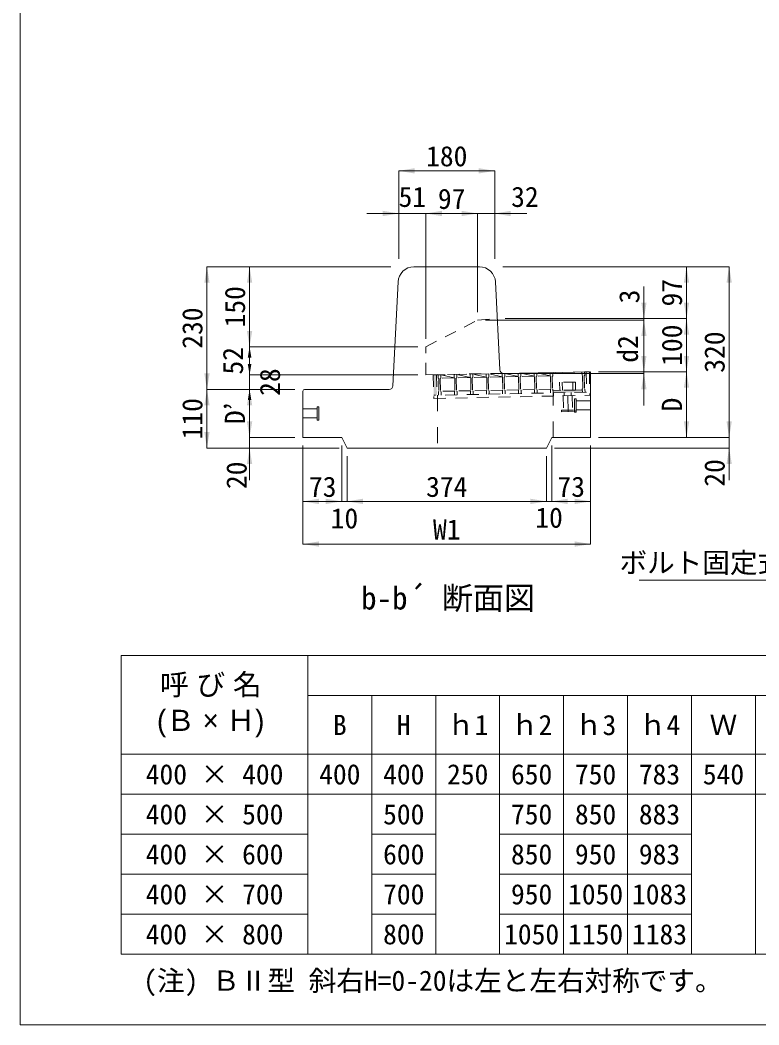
# Model space of a CAD drawing. Units: millimetres at full size. Extents: x 50430 to 75195, y -63423 to -40900.
# Drawn here: x 66204 to 67590, y -48217 to -46332 of the extents above; entities that cross this region are included whole.
import ezdxf
from ezdxf.enums import TextEntityAlignment as Align

# ---------------------------------------------------------------- set-up
doc = ezdxf.new("R2010")
doc.units = ezdxf.units.MM
doc.header["$LTSCALE"] = 30
doc.linetypes.add('USER1', pattern=[1.35, 0.75, -0.6])
doc.linetypes.add('USER2', pattern=[2, 1, -1])
for name, color, linetype, lineweight in [('0_2', 7, 'Continuous', 13), ('DEFPOINTS_3', 8, 'Continuous', 0), ('側溝・本体', 7, 'Continuous', 9), ('寸法線', 7, 'Continuous', 9), ('本体', 2, 'Continuous', 20), ('枠', 5, 'Continuous', 5), ('補助線', 8, 'Continuous', 13), ('ｲﾝｻｰﾄ', 3, 'USER1', 9), ('ｸﾞﾚｰﾁﾝｸﾞ', 7, 'USER1', 5)]:
    doc.layers.add(name, color=color, linetype=linetype, lineweight=lineweight)
doc.layers.add('ﾊｯﾁﾝｸﾞ', color=8, linetype='Continuous')
doc.styles.add('ＭＳ ゴシック', font='')
doc.styles.add('ＭＳ Ｐゴシック', font='')
doc.styles.get('ＭＳ ゴシック').set_extended_font_data('MS Gothic')
doc.styles.get('ＭＳ Ｐゴシック').set_extended_font_data('MS PGothic')

# ---------------------------------------------------------------- blocks, each defined once
blk = doc.blocks.new('filled_arrow')
at = {"color": 0, "linetype": 'Continuous', "lineweight": -2}
blk.add_solid([(7.5, 1.25), (0, 0), (7.5, -1.25)], dxfattribs=at)

msp = doc.modelspace()

# ---------------------------------------------------------------- hatches: boundary and pattern name
at = {"layer": 'ﾊｯﾁﾝｸﾞ'}
for points in [[(66979.22, -46997.89), (66985.22, -46997.77), (66985.98, -47035.76), (66979.98, -47035.88)], [(67228.63, -47030.91), (67203.93, -47031.4), (67203.84, -47026.91), (67228.54, -47026.41), (67258.83, -47025.81), (67258.92, -47030.3)]]:
    msp.add_hatch(color=256, dxfattribs=at).paths.add_polyline_path(points)

# ---------------------------------------------------------------- linework, layer by layer
at = {"layer": 'DEFPOINTS_3'}
for p, q in [((66743.72, -47784.29), (66863.72, -47784.29)), ((66983.72, -47784.29), (67103.72, -47784.29)), ((67463.72, -47784.29), (69498.72, -47784.29))]:
    msp.add_line(p, q, dxfattribs=at)
at = {"layer": '側溝・本体', "linetype": 'USER1'}
for p, q in [((66965.24, -46945.09), (67062.13, -46895.09)), ((67062.13, -46895.09), (67099.28, -46892.09)), ((66965.24, -46997.45), (66965.24, -46945.09)), ((66965.24, -46997.45), (67111.2, -46994.87))]:
    msp.add_line(p, q, dxfattribs=at)
at = {"layer": '側溝・本体', "linetype": 'USER2'}
for p, q in [((66987.34, -47035.74), (66987.33, -47134.99)), ((67204.43, -47114.99), (67204.42, -47031.39))]:
    msp.add_line(p, q, dxfattribs=at)
at = {"layer": '寸法線'}
for p, q in [((66914.42, -46614.99), (67094.42, -46614.99)), ((66914.42, -46779.99), (66914.42, -46614.99)), ((67094.42, -46779.99), (67094.42, -46614.99)), ((66854.42, -46694.99), (67025.24, -46694.99)), ((66914.42, -46779.99), (66914.42, -46694.99)), ((66965.24, -46930.09), (66965.24, -46694.99)), ((66965.24, -46694.99), (67062.13, -46694.99)), ((66965.24, -46930.09), (66965.24, -46694.99)), ((67002.13, -46694.99), (67154.42, -46694.99)), ((67062.13, -46880.09), (67062.13, -46694.99)), ((67062.13, -46880.09), (67062.13, -46694.99)), ((67094.42, -46779.99), (67094.42, -46694.99)), ((66554.42, -47024.99), (66554.42, -46794.99)), ((66899.42, -46794.99), (66554.42, -46794.99)), ((66634.42, -46945.09), (66634.42, -46794.99)), ((66899.42, -46794.99), (66634.42, -46794.99)), ((67109.42, -46794.99), (67454.43, -46794.99)), ((67109.42, -46794.99), (67534.43, -46794.99)), ((67454.43, -46892.09), (67454.43, -46794.99)), ((67534.43, -47114.99), (67534.43, -46794.99)), ((67374.43, -46955.09), (67374.43, -46832.09)), ((67077.13, -46895.09), (67374.43, -46895.09)), ((67114.28, -46892.09), (67454.43, -46892.09)), ((67114.28, -46892.09), (67454.43, -46892.09)), ((67114.28, -46892.09), (67374.43, -46892.09)), ((67454.43, -46991.99), (67454.43, -46892.09)), ((67374.38, -47054.99), (67374.38, -46931.99)), ((66634.42, -46997.45), (66634.42, -46945.09)), ((66950.24, -46945.09), (66634.42, -46945.09)), ((66950.24, -46945.09), (66634.42, -46945.09)), ((66634.42, -47064.99), (66634.42, -46957.45)), ((66950.24, -46997.45), (66634.42, -46997.45)), ((66950.24, -46997.45), (66634.42, -46997.45)), ((67119.43, -46994.99), (67374.38, -46994.99)), ((67289.43, -46991.99), (67374.38, -46991.99)), ((67289.43, -46991.99), (67454.43, -46991.99)), ((67289.43, -46991.99), (67454.43, -46991.99)), ((67454.43, -47114.99), (67454.43, -46991.99)), ((66554.42, -47134.99), (66554.42, -47024.99)), ((66719.42, -47024.99), (66554.42, -47024.99)), ((66719.42, -47024.99), (66554.42, -47024.99)), ((66634.42, -47114.99), (66634.42, -47024.99)), ((66719.42, -47024.99), (66634.42, -47024.99)), ((66719.42, -47024.99), (66634.42, -47024.99)), ((66634.42, -47194.99), (66634.42, -47054.99)), ((67534.43, -47194.99), (67534.43, -47054.99)), ((66719.42, -47114.99), (66634.42, -47114.99)), ((66719.42, -47114.99), (66634.42, -47114.99)), ((66734.42, -47129.99), (66734.42, -47234.99)), ((66734.42, -47129.99), (66734.42, -47314.99)), ((66807.43, -47129.99), (66807.43, -47234.99)), ((66807.43, -47129.99), (66807.43, -47234.99)), ((67201.43, -47129.99), (67201.43, -47234.99)), ((67201.43, -47129.99), (67201.43, -47234.99)), ((67274.43, -47129.99), (67274.43, -47234.99)), ((67274.43, -47129.99), (67274.43, -47314.99)), ((67289.43, -47114.99), (67534.43, -47114.99)), ((67289.43, -47114.99), (67454.43, -47114.99)), ((67289.43, -47114.99), (67534.43, -47114.99)), ((66802.43, -47134.99), (66554.42, -47134.99)), ((66802.43, -47134.99), (66634.42, -47134.99)), ((66817.43, -47149.99), (66817.43, -47234.99)), ((66817.43, -47149.99), (66817.43, -47234.99)), ((67191.43, -47149.99), (67191.43, -47234.99)), ((67191.43, -47149.99), (67191.43, -47234.99)), ((67206.43, -47134.99), (67534.43, -47134.99)), ((66734.42, -47234.99), (66807.43, -47234.99)), ((66747.43, -47234.99), (66877.43, -47234.99)), ((66817.43, -47234.99), (67191.43, -47234.99)), ((67131.43, -47234.99), (67261.43, -47234.99)), ((67201.43, -47234.99), (67274.43, -47234.99)), ((66734.42, -47314.99), (67274.43, -47314.99))]:
    msp.add_line(p, q, dxfattribs=at)
at = {"layer": '寸法線', "lineweight": 13}
for p, q in [((66393.72, -47524.29), (69833.72, -47524.29)), ((66393.72, -47524.29), (66393.72, -48084.29)), ((66743.72, -47524.29), (66743.72, -47709.29)), ((66743.72, -47599.29), (69833.72, -47599.29)), ((66863.72, -47599.29), (66863.72, -47709.29)), ((66983.72, -47599.29), (66983.72, -47709.29)), ((67103.72, -47599.29), (67103.72, -47709.29)), ((67223.72, -47599.29), (67223.72, -47709.29)), ((67343.72, -47599.29), (67343.72, -47709.29)), ((67463.72, -47599.29), (67463.72, -47709.29)), ((67583.72, -47599.29), (67583.72, -47709.29)), ((66393.72, -47709.29), (66743.72, -47709.29)), ((66743.72, -47709.29), (66863.72, -47709.29)), ((66743.72, -47709.29), (66743.72, -47784.29)), ((66863.72, -47709.29), (66983.72, -47709.29)), ((66863.72, -47709.29), (66863.72, -47784.29)), ((66983.72, -47709.29), (69833.72, -47709.29)), ((66983.72, -47709.29), (66983.72, -47784.29)), ((67103.72, -47709.29), (67103.72, -47859.29)), ((67223.72, -47709.29), (67223.72, -48084.29)), ((67343.72, -47709.29), (67343.72, -48084.29)), ((67463.72, -47709.29), (67463.72, -48084.29)), ((67583.72, -47709.29), (67583.72, -48084.29)), ((66393.72, -47784.29), (66743.72, -47784.29)), ((66743.72, -47784.29), (66743.72, -48084.29)), ((66863.72, -47784.29), (66983.72, -47784.29)), ((66863.72, -47784.29), (66863.72, -48084.29)), ((66983.72, -47784.29), (66983.72, -48084.29)), ((67103.72, -47784.29), (67463.72, -47784.29)), ((66393.72, -47859.29), (66743.72, -47859.29)), ((66863.72, -47859.29), (66983.72, -47859.29)), ((67103.72, -47859.29), (67463.72, -47859.29)), ((67103.72, -47859.29), (67103.72, -48084.29)), ((66393.72, -47934.29), (66743.72, -47934.29)), ((66863.72, -47934.29), (66983.72, -47934.29)), ((67103.72, -47934.29), (67463.72, -47934.29)), ((66393.72, -48009.29), (66743.72, -48009.29)), ((66863.72, -48009.29), (66983.72, -48009.29)), ((67103.72, -48009.29), (67463.72, -48009.29)), ((66393.72, -48084.29), (67103.72, -48084.29)), ((67103.72, -48084.29), (67463.72, -48084.29)), ((67463.72, -48084.29), (69323.72, -48084.29))]:
    msp.add_line(p, q, dxfattribs=at)
at = {"layer": '寸法線'}
msp.add_lwpolyline([(68474.78, -47096.9), (68143.75, -47382.94), (67365.36, -47382.94)], dxfattribs=at)
at = {"layer": '本体'}
for p, q in [((66942.96, -46794.99), (67065.89, -46794.99)), ((66903.26, -47018.34), (66913, -46823.49)), ((67104.09, -46988.22), (67095.85, -46823.49)), ((67111.2, -46994.87), (67274.43, -46991.99)), ((67274.43, -47114.99), (67274.43, -46991.99)), ((66734.42, -47027.99), (66734.42, -47114.99)), ((66896.27, -47024.99), (66737.42, -47024.99)), ((66807.43, -47114.99), (66734.42, -47114.99)), ((66807.43, -47114.99), (66817.43, -47134.99)), ((67201.43, -47114.99), (67191.43, -47134.99)), ((67201.43, -47114.99), (67274.43, -47114.99)), ((66817.43, -47134.99), (67191.43, -47134.99))]:
    msp.add_line(p, q, dxfattribs=at)
for centre, radius, start, end in [((66942.96, -46824.99), 30, 90, 177.13809), ((67065.89, -46824.99), 30, 2.86255, 90), ((67111.08, -46987.87), 7, 182.86442, 271.0139), ((66896.27, -47017.99), 7, 270, 357.13809), ((66737.42, -47027.99), 3, 90, 180)]:
    msp.add_arc(centre, radius, start, end, dxfattribs=at)
at = {"layer": '枠', "lineweight": 20}
for q in [(66203.72, -44356.85), (71803.72, -48216.85)]:
    msp.add_line((66203.72, -48216.85), q, dxfattribs=at)
at = {"layer": '補助線'}
for p, q in [((67221.55, -47037.05), (67241.55, -47036.65)), ((67241.55, -47036.65), (67221.55, -47037.05)), ((67248.26, -47063.49), (67247.43, -47063.49))]:
    msp.add_line(p, q, dxfattribs=at)
at = {"layer": '補助線', "lineweight": 9}
msp.add_line((67231.55, -47036.85), (67232.15, -47066.85), dxfattribs=at)
at = {"layer": 'ｲﾝｻｰﾄ'}
for p, q in [((67223.05, -47037.02), (67240.05, -47036.68)), ((67223.05, -47037.02), (67223.59, -47064.02)), ((67240.05, -47036.68), (67240.59, -47063.68)), ((66734.42, -47078.49), (66734.42, -47061.49)), ((67219.59, -47064.1), (67244.59, -47063.6)), ((67219.59, -47064.1), (67219.65, -47067.1)), ((67219.65, -47067.1), (67244.65, -47066.6)), ((67244.59, -47063.6), (67244.65, -47066.6))]:
    msp.add_line(p, q, dxfattribs=at)
at = {"layer": 'ｲﾝｻｰﾄ', "linetype": 'USER2'}
for p, q in [((66761.42, -47082.49), (66761.42, -47057.49)), ((66761.42, -47057.49), (66764.43, -47057.49)), ((66764.43, -47082.49), (66764.43, -47057.49)), ((67244.42, -47067.49), (67244.42, -47042.49)), ((67247.43, -47042.49), (67244.42, -47042.49)), ((67247.43, -47067.49), (67247.43, -47042.49)), ((67274.43, -47046.49), (67247.43, -47046.49)), ((66734.42, -47061.49), (66761.42, -47061.49)), ((67247.43, -47067.49), (67244.42, -47067.49)), ((67274.43, -47063.49), (67247.43, -47063.49)), ((66734.42, -47078.49), (66761.42, -47078.49)), ((66761.42, -47082.49), (66764.43, -47082.49))]:
    msp.add_line(p, q, dxfattribs=at)
at = {"layer": 'ｸﾞﾚｰﾁﾝｸﾞ'}
for p, q in [((66979.22, -46997.89), (67272.16, -46992.03)), ((66979.22, -46997.89), (66980.1, -47041.88)), ((66985.22, -46997.77), (66985.98, -47035.76)), ((66988.22, -46997.71), (66988.34, -47003.71)), ((66993.22, -46997.61), (66993.34, -47003.61)), ((67018.33, -47003.11), (66993.22, -46997.61)), ((67018.21, -46997.11), (67018.33, -47003.11)), ((67048.33, -47002.51), (67023.21, -46997.01)), ((67023.21, -46997.01), (67023.33, -47003.01)), ((67048.21, -46996.51), (67048.33, -47002.51)), ((67053.2, -46996.41), (67053.32, -47002.41)), ((67078.32, -47001.91), (67053.2, -46996.41)), ((67078.2, -46995.91), (67078.32, -47001.91)), ((67083.2, -46995.81), (67083.32, -47001.81)), ((67108.31, -47001.31), (67083.2, -46995.81)), ((67108.19, -46995.31), (67108.31, -47001.31)), ((67138.31, -47000.71), (67113.19, -46995.21)), ((67113.19, -46995.21), (67113.31, -47001.21)), ((67138.31, -47000.71), (67113.31, -47001.21)), ((67138.19, -46994.71), (67138.31, -47000.71)), ((67138.31, -47000.71), (67139.33, -47001.69)), ((67143.31, -47000.61), (67142.33, -47001.63)), ((67168.3, -47000.11), (67143.19, -46994.61)), ((67143.19, -46994.61), (67143.31, -47000.61)), ((67168.3, -47000.11), (67143.31, -47000.61)), ((67168.18, -46994.11), (67168.3, -47000.11)), ((67168.3, -47000.11), (67169.32, -47001.09)), ((67173.3, -47000.01), (67172.32, -47001.03)), ((67198.3, -46999.51), (67173.18, -46994.01)), ((67173.18, -46994.01), (67173.3, -47000.01)), ((67198.3, -46999.51), (67173.3, -47000.01)), ((67198.18, -46993.51), (67198.3, -46999.51)), ((67198.3, -46999.51), (67199.32, -47000.49)), ((67199.32, -47000.49), (67199.8, -47024.49)), ((67203.29, -46999.41), (67202.32, -47000.43)), ((67202.32, -47000.43), (67202.79, -47024.43)), ((67203.17, -46993.41), (67203.29, -46999.41)), ((67258.16, -46992.31), (67258.28, -46998.31)), ((67258.28, -46998.31), (67259.3, -46999.29)), ((67259.3, -46999.29), (67259.78, -47023.29)), ((67263.28, -46998.21), (67262.3, -46999.23)), ((67262.3, -46999.23), (67262.78, -47023.23)), ((67263.16, -46992.21), (67263.28, -46998.21)), ((67266.16, -46992.15), (67266.92, -47030.14)), ((67272.16, -46992.03), (67273.04, -47036.02)), ((66988.34, -47003.71), (66989.36, -47004.69)), ((66989.36, -47004.69), (66989.84, -47028.68)), ((66993.34, -47003.61), (66992.36, -47004.63)), ((66992.36, -47004.63), (66992.84, -47028.62)), ((67018.33, -47003.11), (66993.34, -47003.61)), ((67018.33, -47003.11), (67019.35, -47004.09)), ((67019.35, -47004.09), (67019.83, -47028.08)), ((67023.33, -47003.01), (67022.35, -47004.03)), ((67022.35, -47004.03), (67022.83, -47028.02)), ((67048.33, -47002.51), (67023.33, -47003.01)), ((67048.33, -47002.51), (67023.33, -47003.01)), ((67048.33, -47002.51), (67049.35, -47003.49)), ((67049.35, -47003.49), (67049.83, -47027.48)), ((67053.32, -47002.41), (67052.35, -47003.43)), ((67052.35, -47003.43), (67052.82, -47027.42)), ((67078.32, -47001.91), (67053.32, -47002.41)), ((67078.32, -47001.91), (67079.34, -47002.89)), ((67079.34, -47002.89), (67079.82, -47026.89)), ((67083.32, -47001.81), (67082.34, -47002.83)), ((67082.34, -47002.83), (67082.82, -47026.83)), ((67108.31, -47001.31), (67083.32, -47001.81)), ((67108.31, -47001.31), (67083.32, -47001.81)), ((67108.31, -47001.31), (67109.33, -47002.29)), ((67109.33, -47002.29), (67109.81, -47026.29)), ((67113.31, -47001.21), (67112.33, -47002.23)), ((67112.33, -47002.23), (67112.81, -47026.23)), ((67139.33, -47001.69), (67139.81, -47025.69)), ((67142.33, -47001.63), (67142.81, -47025.63)), ((67169.32, -47001.09), (67169.8, -47025.09)), ((67172.32, -47001.03), (67172.8, -47025.03)), ((67246.04, -47011.06), (67216.04, -47011.66)), ((67246.04, -47011.06), (67216.04, -47011.66)), ((67216.04, -47011.66), (67216.34, -47026.66)), ((67216.04, -47011.66), (67216.34, -47026.66)), ((67221.04, -47011.56), (67221.34, -47026.56)), ((67221.04, -47011.56), (67221.34, -47026.56)), ((67241.04, -47011.16), (67241.34, -47026.16)), ((67241.04, -47011.16), (67241.34, -47026.16)), ((67246.04, -47011.06), (67246.34, -47026.06)), ((67246.04, -47011.06), (67246.34, -47026.06)), ((67266.92, -47030.14), (66979.98, -47035.88)), ((66980.1, -47041.88), (67273.04, -47036.02)), ((66988.86, -47029.7), (66989.84, -47028.68)), ((66988.98, -47035.7), (66988.86, -47029.7)), ((67019.83, -47028.08), (66992.84, -47028.62)), ((66993.86, -47029.6), (66992.84, -47028.62)), ((66993.98, -47035.6), (66993.86, -47029.6)), ((67018.85, -47029.1), (67019.83, -47028.08)), ((67018.97, -47035.1), (67018.85, -47029.1)), ((67049.83, -47027.48), (67022.83, -47028.02)), ((67023.85, -47029), (67022.83, -47028.02)), ((67023.97, -47035), (67023.85, -47029)), ((67048.85, -47028.5), (67049.83, -47027.48)), ((67048.97, -47034.5), (67048.85, -47028.5)), ((67079.82, -47026.89), (67052.82, -47027.42)), ((67053.84, -47028.4), (67052.82, -47027.42)), ((67053.96, -47034.4), (67053.84, -47028.4)), ((67078.84, -47027.9), (67079.82, -47026.89)), ((67078.96, -47033.9), (67078.84, -47027.9)), ((67109.81, -47026.29), (67082.82, -47026.83)), ((67083.84, -47027.8), (67082.82, -47026.83)), ((67083.96, -47033.8), (67083.84, -47027.8)), ((67108.83, -47027.31), (67109.81, -47026.29)), ((67108.95, -47033.3), (67108.83, -47027.31)), ((67139.81, -47025.69), (67112.81, -47026.23)), ((67113.83, -47027.21), (67112.81, -47026.23)), ((67113.95, -47033.2), (67113.83, -47027.21)), ((67138.83, -47026.71), (67139.81, -47025.69)), ((67138.95, -47032.7), (67138.83, -47026.71)), ((67169.8, -47025.09), (67142.81, -47025.63)), ((67143.83, -47026.61), (67142.81, -47025.63)), ((67143.95, -47032.6), (67143.83, -47026.61)), ((67168.82, -47026.11), (67169.8, -47025.09)), ((67168.94, -47032.1), (67168.82, -47026.11)), ((67199.8, -47024.49), (67172.8, -47025.03)), ((67173.82, -47026.01), (67172.8, -47025.03)), ((67173.94, -47032), (67173.82, -47026.01)), ((67198.82, -47025.51), (67199.8, -47024.49)), ((67198.94, -47031.5), (67198.82, -47025.51)), ((67203.81, -47025.41), (67202.79, -47024.43)), ((67203.93, -47031.4), (67203.81, -47025.41)), ((67258.83, -47025.81), (67203.84, -47026.91)), ((67204.93, -47031.38), (67205.05, -47037.38)), ((67204.93, -47031.38), (67205.05, -47037.38)), ((67246.34, -47026.06), (67216.34, -47026.66)), ((67246.34, -47026.06), (67216.34, -47026.66)), ((67225.05, -47036.98), (67224.93, -47030.98)), ((67225.05, -47036.98), (67224.93, -47030.98)), ((67238.05, -47036.72), (67237.93, -47030.72)), ((67238.05, -47036.72), (67237.93, -47030.72)), ((67258.8, -47024.31), (67259.78, -47023.29)), ((67258.92, -47030.3), (67258.8, -47024.31)), ((67263.8, -47024.21), (67262.78, -47023.23)), ((67263.92, -47030.2), (67263.8, -47024.21))]:
    msp.add_line(p, q, dxfattribs=at)

# ---------------------------------------------------------------- block references
at = {"layer": '寸法線', "xscale": 4, "yscale": 4}
for p in [(66914.42, -46614.99), (66965.24, -46694.99), (66965.24, -46694.99), (67094.42, -46694.99), (66734.42, -47234.99), (66817.43, -47234.99), (66817.43, -47234.99), (67201.43, -47234.99), (66734.42, -47314.99)]:
    msp.add_blockref('filled_arrow', p, dxfattribs=at)
at = {"layer": '寸法線'}
for p, xscale, yscale, rotation in [((67094.42, -46614.99), 4, 4, 180), ((66914.42, -46694.99), 4, 4, 180), ((67062.13, -46694.99), 4, 4, 180), ((67062.13, -46694.99), 4, 4, 180), ((66554.42, -46794.99), 4, 4, 270), ((66634.42, -46794.99), 4, 4, 270), ((67454.43, -46794.99), 4, 4, 270), ((67534.43, -46794.99), 4, 4, 270), ((67374.43, -46892.09), 4, 4, 90), ((67454.43, -46892.09), 4, 4, 90), ((67374.43, -46895.09), 4, 4, 270), ((67454.43, -46892.09), 4, 4, 270), ((66634.42, -46945.09), 4, 4, 90), ((66634.42, -46945.09), 2.67, 2.67, 270), ((67374.38, -46991.99), 4, 4, 90), ((67454.43, -46991.99), 4, 4, 90), ((66634.42, -46997.45), 2.67, 2.67, 90), ((66554.42, -47024.99), 4, 4, 90), ((67374.38, -46994.99), 4, 4, 270), ((67454.43, -46991.99), 4, 4, 270), ((66554.42, -47024.99), 4, 4, 270), ((66634.42, -47024.99), 4, 4, 270), ((66634.42, -47024.99), 2.67, 2.67, 270), ((66634.42, -47114.99), 4, 4, 90), ((66634.42, -47114.99), 4, 4, 90), ((67454.43, -47114.99), 4, 4, 90), ((67534.43, -47114.99), 4, 4, 90), ((67534.43, -47114.99), 4, 4, 90), ((66554.42, -47134.99), 4, 4, 90), ((66634.42, -47134.99), 4, 4, 270), ((67534.43, -47134.99), 4, 4, 270), ((66807.43, -47234.99), 4, 4, 180), ((67191.43, -47234.99), 4, 4, 180), ((67191.43, -47234.99), 4, 4, 180), ((67274.43, -47234.99), 4, 4, 180), ((67274.43, -47314.99), 4, 4, 180)]:
    msp.add_blockref('filled_arrow', p, dxfattribs=dict(at, xscale=xscale, yscale=yscale, rotation=rotation))

# ---------------------------------------------------------------- texts
at = {"layer": '0_2', "style": 'ＭＳ ゴシック'}
msp.add_text('b-b´ 断面図', height=42.72, dxfattribs=at).set_placement((67006.93, -47394.95), align=Align.TOP_CENTER)
msp.add_text('(注) ＢⅡ型 斜右H=0-20は左と左右対称です。', height=37.98, dxfattribs=at).set_placement((66434.83, -48164.22), align=Align.BOTTOM_LEFT)
at = {"layer": '寸法線', "style": 'ＭＳ ゴシック'}
for s, p in [('180', (67004.42, -46587.49)), ('51', (66939.83, -46663.74)), ('97', (67013.68, -46667.49)), ('32', (67151.09, -46663.74)), ('73', (66771.7, -47207.49)), ('374', (67004.43, -47207.49)), ('73', (67238.05, -47207.49)), ('10', (66812.43, -47266.7)), ('10', (67196.43, -47265.42)), ('W1', (67004.43, -47287.49)), ('B', (66803.72, -47654.29)), ('H', (66923.72, -47654.29)), ('ｈ1', (67043.72, -47654.29)), ('ｈ2', (67163.72, -47654.29)), ('ｈ3', (67283.72, -47654.29)), ('ｈ4', (67403.72, -47654.29)), ('Ｗ', (67523.72, -47654.29)), ('400 × 400', (66568.72, -47746.79)), ('400', (66803.72, -47746.79)), ('400', (66923.72, -47746.79)), ('250', (67043.72, -47746.79)), ('650', (67163.72, -47746.79)), ('750', (67283.72, -47746.79)), ('783', (67403.72, -47746.79)), ('540', (67523.72, -47746.79)), ('400 × 500', (66568.72, -47821.79)), ('500', (66923.72, -47821.79)), ('750', (67163.72, -47821.79)), ('850', (67283.72, -47821.79)), ('883', (67403.72, -47821.79)), ('400 × 600', (66568.72, -47896.79)), ('600', (66923.72, -47896.79)), ('850', (67163.72, -47896.79)), ('950', (67283.72, -47896.79)), ('983', (67403.72, -47896.79)), ('400 × 700', (66568.72, -47971.79)), ('700', (66923.72, -47971.79)), ('950', (67163.72, -47971.79)), ('1050', (67283.72, -47971.79)), ('1083', (67403.72, -47971.79)), ('400 × 800', (66568.72, -48046.79)), ('800', (66923.72, -48046.79)), ('1050', (67163.72, -48046.79)), ('1150', (67283.72, -48046.79)), ('1183', (67403.72, -48046.79))]:
    msp.add_text(s, height=37.98, dxfattribs=at).set_placement(p, align=Align.MIDDLE_CENTER)
for s, p in [('97', (67426.93, -46843.54)), ('150', (66606.92, -46870.04)), ('3', (67346.93, -46850.73)), ('230', (66526.92, -46909.99)), ('100', (67426.93, -46942.04)), ('320', (67506.93, -46954.99)), ('d2', (67344.24, -46949.08)), ('52', (66603.17, -46971.27)), ('28', (66672.53, -47011.22)), ('110', (66526.92, -47079.99)), ('D’', (66606.92, -47069.99)), ('D', (67426.93, -47053.49)), ('20', (66609.84, -47186.06)), ('20', (67506.93, -47181.59))]:
    msp.add_text(s, height=37.98, rotation=90, dxfattribs=at).set_placement(p, align=Align.MIDDLE_CENTER)
msp.add_text('ボルト固定式グレ－チング(T-25）', height=37.98, dxfattribs=at).set_placement((68131.25, -47330.87), align=Align.TOP_RIGHT)
at = {"layer": '寸法線', "style": 'ＭＳ Ｐゴシック'}
for s, p in [('呼 び 名', (66466.25, -47610.19)), ('(Ｂ × Ｈ)', (66460.64, -47677.39))]:
    msp.add_text(s, height=39.59, dxfattribs=at).set_placement(p, align=Align.BOTTOM_LEFT)

doc.saveas('drawing.dxf')
